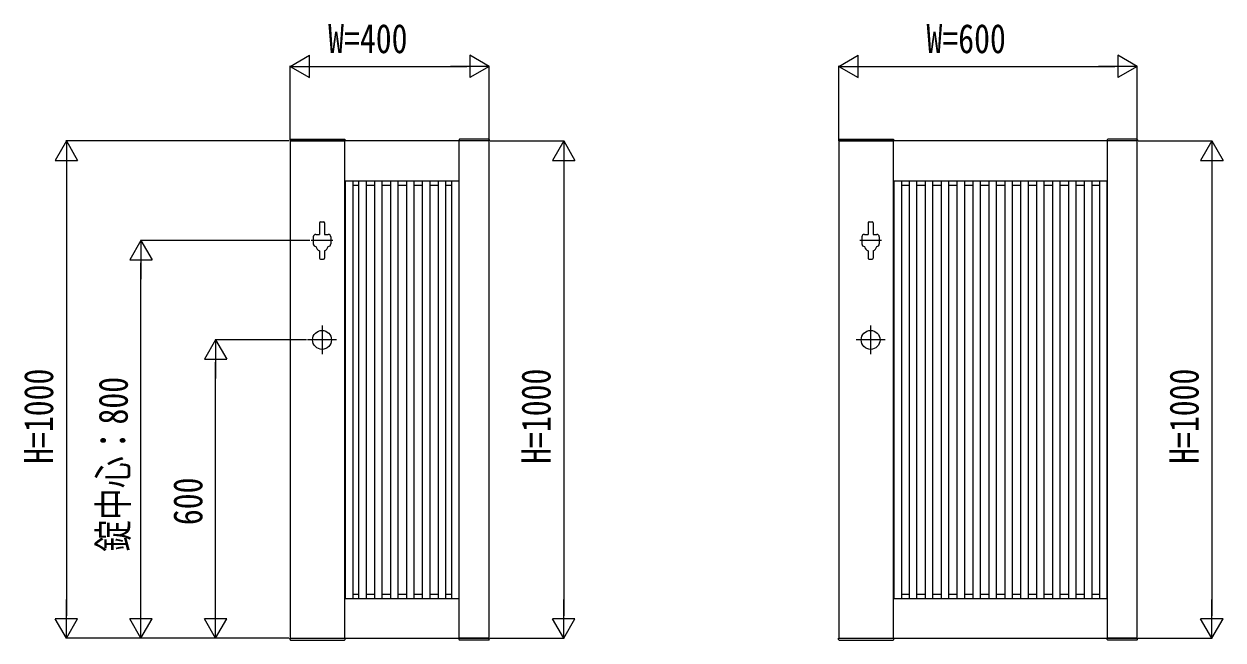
# Model space of a CAD drawing. Units: millimetres, scale not verified. Extents: x -8410 to 8410, y -5940 to 5940.
# Drawn here: x -3131 to -721, y -1461 to -222 of the extents above; entities that cross this region are included whole.
import ezdxf
from ezdxf.enums import TextEntityAlignment as Align

# ---------------------------------------------------------------- set-up
doc = ezdxf.new("R2010")
doc.units = ezdxf.units.MM
doc.header["$LTSCALE"] = 30
for name, color, linetype in [('0-2_YKK_11', 7, 'Continuous'), ('0-3_YKK_A1', 4, 'Continuous'), ('0-4_YKK_D', 6, 'Continuous')]:
    doc.layers.add(name, color=color, linetype=linetype)
doc.styles.add('ＭＳ ゴシック', font='')
doc.styles.get('ＭＳ ゴシック').set_extended_font_data('MS Gothic')

msp = doc.modelspace()

# ---------------------------------------------------------------- linework, layer by layer
at = {"layer": '0-2_YKK_11'}
for p, q in [((-2486.16, -1457.49), (-2486.16, -457.49)), ((-2256.16, -1457.49), (-2256.16, -457.49)), ((-1383.2, -1457.49), (-1383.2, -457.49)), ((-953.2, -1457.49), (-953.2, -457.49)), ((-2486.16, -537.49), (-2256.16, -537.49)), ((-1383.2, -537.49), (-953.2, -537.49)), ((-2486.16, -1377.49), (-2256.16, -1377.49)), ((-1383.2, -1377.49), (-953.2, -1377.49))]:
    msp.add_line(p, q, dxfattribs=at)
for points in [[(-2596.16, -457.49), (-2596.16, -1457.49), (-2196.16, -1457.49), (-2196.16, -457.49)], [(-1493.2, -457.49), (-1493.2, -1457.49), (-893.2, -1457.49), (-893.2, -457.49)]]:
    msp.add_lwpolyline(points, close=True, dxfattribs=at)
at = {"layer": '0-3_YKK_A1'}
for p, q in [((-2596.53, -454.94), (-2596.66, -457.49)), ((-2596.66, -457.49), (-2485.66, -457.49)), ((-2595.53, -453.99), (-2486.79, -453.99)), ((-2485.8, -454.94), (-2485.66, -457.49)), ((-2256.53, -454.94), (-2256.66, -457.49)), ((-2195.66, -457.49), (-2256.66, -457.49)), ((-2196.79, -453.99), (-2255.53, -453.99)), ((-2195.8, -454.94), (-2195.66, -457.49)), ((-1493.57, -454.94), (-1493.7, -457.49)), ((-1493.7, -457.49), (-1382.7, -457.49)), ((-1492.57, -453.99), (-1383.83, -453.99)), ((-1382.83, -454.94), (-1382.7, -457.49)), ((-953.57, -454.94), (-953.7, -457.49)), ((-892.7, -457.49), (-953.7, -457.49)), ((-893.83, -453.99), (-952.57, -453.99)), ((-892.83, -454.94), (-892.7, -457.49)), ((-2486.16, -546.59), (-2485.36, -546.59)), ((-2485.36, -537.49), (-2485.36, -1377.49)), ((-2470.36, -537.49), (-2470.36, -1377.49)), ((-2470.36, -546.59), (-2458.66, -546.59)), ((-2458.66, -537.49), (-2458.66, -1377.49)), ((-2443.66, -537.49), (-2443.66, -1377.49)), ((-2443.66, -546.59), (-2426.66, -546.59)), ((-2426.66, -537.49), (-2426.66, -1377.49)), ((-2411.66, -537.49), (-2411.66, -1377.49)), ((-2411.66, -546.59), (-2394.66, -546.59)), ((-2394.66, -537.49), (-2394.66, -1377.49)), ((-2379.66, -537.49), (-2379.66, -1377.49)), ((-2379.66, -546.59), (-2362.66, -546.59)), ((-2362.66, -537.49), (-2362.66, -1377.49)), ((-2347.66, -537.49), (-2347.66, -1377.49)), ((-2347.66, -546.59), (-2330.66, -546.59)), ((-2330.66, -537.49), (-2330.66, -1377.49)), ((-2315.66, -537.49), (-2315.66, -1377.49)), ((-2315.66, -546.59), (-2298.66, -546.59)), ((-2298.66, -537.49), (-2298.66, -1377.49)), ((-2283.66, -537.49), (-2283.66, -1377.49)), ((-2283.66, -546.59), (-2271.96, -546.59)), ((-2271.96, -537.49), (-2271.96, -1377.49)), ((-2256.96, -537.49), (-2256.96, -1377.49)), ((-2256.96, -546.59), (-2256.16, -546.59)), ((-1383.2, -546.59), (-1382.4, -546.59)), ((-1382.4, -537.49), (-1382.4, -1377.49)), ((-1367.4, -537.49), (-1367.4, -1377.49)), ((-1367.4, -546.59), (-1351.7, -546.59)), ((-1351.7, -537.49), (-1351.7, -1377.49)), ((-1336.7, -537.49), (-1336.7, -1377.49)), ((-1336.7, -546.59), (-1319.7, -546.59)), ((-1319.7, -537.49), (-1319.7, -1377.49)), ((-1304.7, -537.49), (-1304.7, -1377.49)), ((-1304.7, -546.59), (-1287.7, -546.59)), ((-1287.7, -537.49), (-1287.7, -1377.49)), ((-1272.7, -537.49), (-1272.7, -1377.49)), ((-1272.7, -546.59), (-1255.7, -546.59)), ((-1255.7, -537.49), (-1255.7, -1377.49)), ((-1240.7, -537.49), (-1240.7, -1377.49)), ((-1240.7, -546.59), (-1223.7, -546.59)), ((-1223.7, -537.49), (-1223.7, -1377.49)), ((-1208.7, -537.49), (-1208.7, -1377.49)), ((-1208.7, -546.59), (-1191.7, -546.59)), ((-1191.7, -537.49), (-1191.7, -1377.49)), ((-1176.7, -537.49), (-1176.7, -1377.49)), ((-1176.7, -546.59), (-1159.7, -546.59)), ((-1159.7, -537.49), (-1159.7, -1377.49)), ((-1144.7, -537.49), (-1144.7, -1377.49)), ((-1144.7, -546.59), (-1127.7, -546.59)), ((-1127.7, -537.49), (-1127.7, -1377.49)), ((-1112.7, -537.49), (-1112.7, -1377.49)), ((-1112.7, -546.59), (-1095.7, -546.59)), ((-1095.7, -537.49), (-1095.7, -1377.49)), ((-1080.7, -537.49), (-1080.7, -1377.49)), ((-1080.7, -546.59), (-1063.7, -546.59)), ((-1063.7, -537.49), (-1063.7, -1377.49)), ((-1048.7, -537.49), (-1048.7, -1377.49)), ((-1048.7, -546.59), (-1031.7, -546.59)), ((-1031.7, -537.49), (-1031.7, -1377.49)), ((-1016.7, -537.49), (-1016.7, -1377.49)), ((-1016.7, -546.59), (-999.7, -546.59)), ((-999.7, -537.49), (-999.7, -1377.49)), ((-984.7, -537.49), (-984.7, -1377.49)), ((-984.7, -546.59), (-969, -546.59)), ((-969, -537.49), (-969, -1377.49)), ((-954, -537.49), (-954, -1377.49)), ((-954, -546.59), (-953.2, -546.59)), ((-2537.41, -621.99), (-2537.41, -645.49)), ((-2535.41, -619.99), (-2528.91, -619.99)), ((-2526.91, -621.99), (-2526.91, -645.49)), ((-1434.45, -621.99), (-1434.45, -645.49)), ((-1432.45, -619.99), (-1425.95, -619.99)), ((-1423.95, -621.99), (-1423.95, -645.49)), ((-2549.66, -650.49), (-2549.66, -664.49)), ((-2544.66, -645.49), (-2537.41, -645.49)), ((-2526.91, -645.49), (-2519.66, -645.49)), ((-2514.66, -650.49), (-2514.66, -664.49)), ((-1446.7, -650.49), (-1446.7, -664.49)), ((-1441.7, -645.49), (-1434.45, -645.49)), ((-1423.95, -645.49), (-1416.7, -645.49)), ((-1411.7, -650.49), (-1411.7, -664.49)), ((-2510.16, -657.49), (-2554.17, -657.49)), ((-1407.2, -657.49), (-1451.2, -657.49)), ((-2537.41, -678.33), (-2537.41, -692.99)), ((-2535.41, -694.99), (-2528.91, -694.99)), ((-2526.91, -678.33), (-2526.91, -692.99)), ((-1434.45, -678.33), (-1434.45, -692.99)), ((-1432.45, -694.99), (-1425.95, -694.99)), ((-1423.95, -678.33), (-1423.95, -692.99)), ((-2532.16, -828.49), (-2532.16, -886.49)), ((-1429.2, -828.49), (-1429.2, -886.49)), ((-2503.16, -857.49), (-2561.16, -857.49)), ((-1400.2, -857.49), (-1458.2, -857.49)), ((-2486.16, -1368.99), (-2485.36, -1368.99)), ((-2470.36, -1368.99), (-2458.66, -1368.99)), ((-2443.66, -1368.99), (-2426.66, -1368.99)), ((-2411.66, -1368.99), (-2394.66, -1368.99)), ((-2379.66, -1368.99), (-2362.66, -1368.99)), ((-2347.66, -1368.99), (-2330.66, -1368.99)), ((-2315.66, -1368.99), (-2298.66, -1368.99)), ((-2283.66, -1368.99), (-2271.96, -1368.99)), ((-2256.96, -1368.99), (-2256.16, -1368.99)), ((-1383.2, -1368.99), (-1382.4, -1368.99)), ((-1367.4, -1368.99), (-1351.7, -1368.99)), ((-1336.7, -1368.99), (-1319.7, -1368.99)), ((-1304.7, -1368.99), (-1287.7, -1368.99)), ((-1272.7, -1368.99), (-1255.7, -1368.99)), ((-1240.7, -1368.99), (-1223.7, -1368.99)), ((-1208.7, -1368.99), (-1191.7, -1368.99)), ((-1176.7, -1368.99), (-1159.7, -1368.99)), ((-1144.7, -1368.99), (-1127.7, -1368.99)), ((-1112.7, -1368.99), (-1095.7, -1368.99)), ((-1080.7, -1368.99), (-1063.7, -1368.99)), ((-1048.7, -1368.99), (-1031.7, -1368.99)), ((-1016.7, -1368.99), (-999.7, -1368.99)), ((-984.7, -1368.99), (-969, -1368.99)), ((-954, -1368.99), (-953.2, -1368.99)), ((-2596.66, -1457.49), (-2485.66, -1457.49)), ((-2596.53, -1460.04), (-2596.66, -1457.49)), ((-2595.53, -1460.99), (-2486.79, -1460.99)), ((-2485.8, -1460.04), (-2485.66, -1457.49)), ((-2195.66, -1457.49), (-2256.66, -1457.49)), ((-2256.53, -1460.04), (-2256.66, -1457.49)), ((-2196.79, -1460.99), (-2255.53, -1460.99)), ((-2195.8, -1460.04), (-2195.66, -1457.49)), ((-1493.7, -1457.49), (-1382.7, -1457.49)), ((-1493.57, -1460.04), (-1493.7, -1457.49)), ((-1492.57, -1460.99), (-1383.83, -1460.99)), ((-1382.83, -1460.04), (-1382.7, -1457.49)), ((-892.7, -1457.49), (-953.7, -1457.49)), ((-953.57, -1460.04), (-953.7, -1457.49)), ((-893.83, -1460.99), (-952.57, -1460.99)), ((-892.83, -1460.04), (-892.7, -1457.49))]:
    msp.add_line(p, q, dxfattribs=at)
for centre in [(-2532.16, -857.49), (-1429.2, -857.49)]:
    msp.add_circle(centre, 19, dxfattribs=at)
for centre, radius, start, end in [((-2595.53, -454.99), 1, 90, 177), ((-2486.79, -454.99), 1, 3, 90), ((-2255.53, -454.99), 1, 90, 177), ((-2196.79, -454.99), 1, 3, 90), ((-1492.57, -454.99), 1, 90, 177), ((-1383.83, -454.99), 1, 3, 90), ((-952.57, -454.99), 1, 90, 177), ((-893.83, -454.99), 1, 3, 90), ((-2535.41, -621.99), 2, 90, 180), ((-2528.91, -621.99), 2, 0, 90), ((-1432.45, -621.99), 2, 90, 180), ((-1425.95, -621.99), 2, 0, 90), ((-2544.66, -650.49), 5, 90, 180), ((-2519.66, -650.49), 5, 0, 90), ((-1441.7, -650.49), 5, 90, 180), ((-1416.7, -650.49), 5, 0, 90), ((-2544.66, -664.49), 5, 180, 270), ((-2532.16, -667.05), 12.5, 191.55262, 245.16541), ((-2532.16, -666.99), 12.5, 294.83459, 348.44738), ((-2532.16, -667.05), 12.5, 294.83459, 348.44738), ((-2519.66, -664.49), 5, 270, 0), ((-1441.7, -664.49), 5, 180, 270), ((-1429.2, -667.05), 12.5, 191.55262, 245.16541), ((-1429.2, -666.99), 12.5, 294.83459, 348.44738), ((-1429.2, -667.05), 12.5, 294.83459, 348.44738), ((-1416.7, -664.49), 5, 270, 0), ((-2535.41, -692.99), 2, 180, 270), ((-2528.91, -692.99), 2, 270, 0), ((-1432.45, -692.99), 2, 180, 270), ((-1425.95, -692.99), 2, 270, 0), ((-2595.53, -1459.99), 1, 183, 270), ((-2486.79, -1459.99), 1, 270, 357), ((-2255.53, -1459.99), 1, 183, 270), ((-2196.79, -1459.99), 1, 270, 357), ((-1492.57, -1459.99), 1, 183, 270), ((-1383.83, -1459.99), 1, 270, 357), ((-952.57, -1459.99), 1, 183, 270), ((-893.83, -1459.99), 1, 270, 357)]:
    msp.add_arc(centre, radius, start, end, dxfattribs=at)
at = {"layer": '0-4_YKK_D'}
for p, q in [((-2596.16, -307.49), (-2557.19, -284.99)), ((-2557.19, -329.99), (-2557.19, -284.99)), ((-2196.16, -307.49), (-2235.13, -284.99)), ((-2235.13, -284.99), (-2235.13, -329.99)), ((-1493.2, -307.49), (-1454.23, -284.99)), ((-1454.23, -329.99), (-1454.23, -284.99)), ((-893.2, -307.49), (-932.17, -284.99)), ((-932.17, -284.99), (-932.17, -329.99)), ((-2596.16, -455.49), (-2596.16, -306.49)), ((-2596.16, -307.49), (-2557.19, -329.99)), ((-2596.16, -307.49), (-2518.22, -307.49)), ((-2551.16, -307.49), (-2241.16, -307.49)), ((-2196.16, -307.49), (-2274.1, -307.49)), ((-2196.16, -307.49), (-2235.13, -329.99)), ((-2196.16, -455.49), (-2196.16, -306.49)), ((-1493.2, -455.49), (-1493.2, -306.49)), ((-1493.2, -307.49), (-1454.23, -329.99)), ((-1493.2, -307.49), (-1415.26, -307.49)), ((-1448.2, -307.49), (-938.2, -307.49)), ((-893.2, -307.49), (-971.14, -307.49)), ((-893.2, -307.49), (-932.17, -329.99)), ((-893.2, -455.49), (-893.2, -306.49)), ((-3046.16, -457.49), (-3068.66, -496.46)), ((-2598.66, -457.49), (-3047.16, -457.49)), ((-3046.16, -457.49), (-3023.66, -496.46)), ((-3046.16, -457.49), (-3046.16, -535.43)), ((-2194.16, -457.49), (-2045.16, -457.49)), ((-2046.16, -457.49), (-2068.66, -496.46)), ((-2046.16, -457.49), (-2023.66, -496.46)), ((-2046.16, -457.49), (-2046.16, -535.43)), ((-891.2, -457.49), (-742.2, -457.49)), ((-743.2, -457.49), (-765.7, -496.46)), ((-743.2, -457.49), (-720.7, -496.46)), ((-743.2, -457.49), (-743.2, -535.43)), ((-3068.66, -496.46), (-3023.66, -496.46)), ((-3046.16, -502.49), (-3046.16, -1412.49)), ((-2068.66, -496.46), (-2023.66, -496.46)), ((-2046.16, -502.49), (-2046.16, -1412.49)), ((-765.7, -496.46), (-720.7, -496.46)), ((-743.2, -502.49), (-743.2, -1412.49)), ((-2896.16, -657.49), (-2918.66, -696.46)), ((-2556.67, -657.49), (-2897.16, -657.49)), ((-2896.16, -657.49), (-2873.66, -696.46)), ((-2896.16, -657.49), (-2896.16, -735.43)), ((-2918.66, -696.46), (-2873.66, -696.46)), ((-2896.16, -1412.49), (-2896.16, -702.49)), ((-2746.16, -857.49), (-2768.66, -896.46)), ((-2563.66, -857.49), (-2747.16, -857.49)), ((-2746.16, -857.49), (-2723.66, -896.46)), ((-2746.16, -857.49), (-2746.16, -935.43)), ((-2768.66, -896.46), (-2723.66, -896.46)), ((-2746.16, -1412.49), (-2746.16, -902.49)), ((-3046.16, -1457.49), (-3046.16, -1379.55)), ((-2896.16, -1457.49), (-2896.16, -1379.55)), ((-2746.16, -1457.49), (-2746.16, -1379.55)), ((-2046.16, -1457.49), (-2046.16, -1379.55)), ((-743.2, -1457.49), (-743.2, -1379.55)), ((-3046.16, -1457.49), (-3068.66, -1418.52)), ((-3023.66, -1418.52), (-3068.66, -1418.52)), ((-3046.16, -1457.49), (-3023.66, -1418.52)), ((-2896.16, -1457.49), (-2918.66, -1418.52)), ((-2873.66, -1418.52), (-2918.66, -1418.52)), ((-2896.16, -1457.49), (-2873.66, -1418.52)), ((-2746.16, -1457.49), (-2768.66, -1418.52)), ((-2723.66, -1418.52), (-2768.66, -1418.52)), ((-2746.16, -1457.49), (-2723.66, -1418.52)), ((-2046.16, -1457.49), (-2068.66, -1418.52)), ((-2023.66, -1418.52), (-2068.66, -1418.52)), ((-2046.16, -1457.49), (-2023.66, -1418.52)), ((-743.2, -1457.49), (-765.7, -1418.52)), ((-720.7, -1418.52), (-765.7, -1418.52)), ((-743.2, -1457.49), (-720.7, -1418.52)), ((-2598.66, -1457.49), (-3047.16, -1457.49)), ((-2598.66, -1457.49), (-2897.16, -1457.49)), ((-2598.66, -1457.49), (-2747.16, -1457.49)), ((-2194.16, -1457.49), (-2045.16, -1457.49)), ((-891.2, -1457.49), (-742.2, -1457.49))]:
    msp.add_line(p, q, dxfattribs=at)

# ---------------------------------------------------------------- texts
at = {"layer": '0-4_YKK_D', "style": 'ＭＳ ゴシック', "width": 0.8}
for s, p in [('W=400', (-2519.89, -298.49)), ('W=600', (-1316.93, -298.49))]:
    msp.add_text(s, height=58.65, dxfattribs=at).set_placement(p, align=Align.BOTTOM_LEFT)
for s, p in [('H=1000', (-3055.16, -1106.82)), ('錠中心：800', (-2905.16, -1283.62)), ('H=1000', (-2055.16, -1106.82)), ('H=1000', (-752.2, -1106.82)), ('600', (-2755.16, -1230.02))]:
    msp.add_text(s, height=58.65, rotation=90, dxfattribs=at).set_placement(p, align=Align.BOTTOM_LEFT)

doc.saveas('drawing.dxf')
